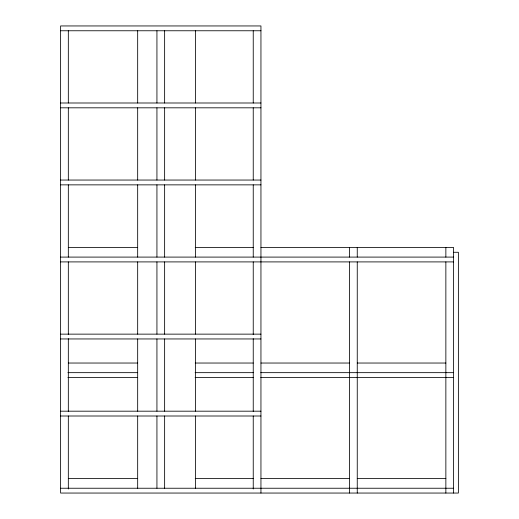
<?xml version="1.0" encoding="UTF-8"?>
<svg xmlns="http://www.w3.org/2000/svg" width="519" height="519" viewBox="0 0 519 519"><rect width="100%" height="100%" fill="white"/><g stroke="black" fill="none" stroke-linecap="round" stroke-linejoin="round"><path stroke-width="0.78" d="M60.619 30.764L260.947 30.764M60.619 102.996L260.947 102.996M60.619 107.816L260.947 107.816M60.619 180.048L260.947 180.048M60.619 184.861L260.947 184.861M68.326 247.459L137.6 247.459M195.241 247.459L253.24 247.459M260.947 247.459L453.561 247.459L453.561 493.05M453.561 252.279L458.381 252.279L458.381 493.05L60.619 493.05L60.619 25.95L260.947 25.95L260.947 493.05M60.619 257.093L453.561 257.093M60.619 261.907L453.561 261.907M60.619 334.139L260.947 334.139M60.619 338.952L260.947 338.952M68.326 363.034L137.6 363.034M195.241 363.034L253.24 363.034M260.947 363.034L349.546 363.034M357.254 363.034L445.86 363.034M67.911 372.661L137.6 372.661M195.112 372.661L253.447 372.661M260.739 372.661L453.561 372.661M67.911 377.482L137.587 377.482M195.112 377.482L253.447 377.482M260.739 377.482L453.561 377.482M60.619 411.184L260.947 411.184M60.619 416.004L260.947 416.004M68.326 478.602L137.6 478.602M195.241 478.602L253.24 478.602M260.947 478.602L349.546 478.602M357.254 478.602L445.86 478.602M60.619 488.236L453.561 488.236M445.86 247.459L445.86 257.093M445.86 261.907L445.86 493.05M357.254 247.459L357.254 257.093M357.254 261.907L357.254 493.05M349.546 247.459L349.546 257.093M349.546 261.907L349.546 493.05M253.24 30.764L253.24 102.996M253.24 107.816L253.24 180.048M253.24 184.861L253.24 257.093M253.24 261.907L253.24 334.645M253.24 338.686L253.24 411.424M253.24 416.004L253.24 489.008M195.455 30.764L195.455 102.996M195.455 107.816L195.455 180.048M195.455 184.861L195.455 257.093M195.455 261.907L195.455 334.139M195.455 338.952L195.455 411.184M195.455 416.004L195.455 488.236M164.633 30.764L164.633 102.996M164.633 107.816L164.633 180.048M164.633 184.861L164.633 257.093M164.633 261.907L164.633 334.139M164.633 338.952L164.633 411.184M164.633 416.004L164.633 488.236M156.933 30.764L156.933 102.996M156.933 107.816L156.933 180.048M156.933 184.861L156.933 257.093M156.933 261.907L156.933 334.139M156.933 338.952L156.933 411.184M156.933 416.004L156.933 488.236M137.671 30.764L137.671 102.996M137.671 107.816L137.671 180.048M137.671 184.861L137.671 257.093M137.671 261.907L137.671 334.139M137.671 338.952L137.671 411.184M137.671 416.004L137.671 488.236M68.326 30.764L68.326 102.996M68.326 107.816L68.326 180.048M68.326 184.861L68.326 257.093M68.326 261.907L68.326 334.645M68.326 338.686L68.326 411.424M68.326 416.004L68.326 489.008"/></g></svg>
